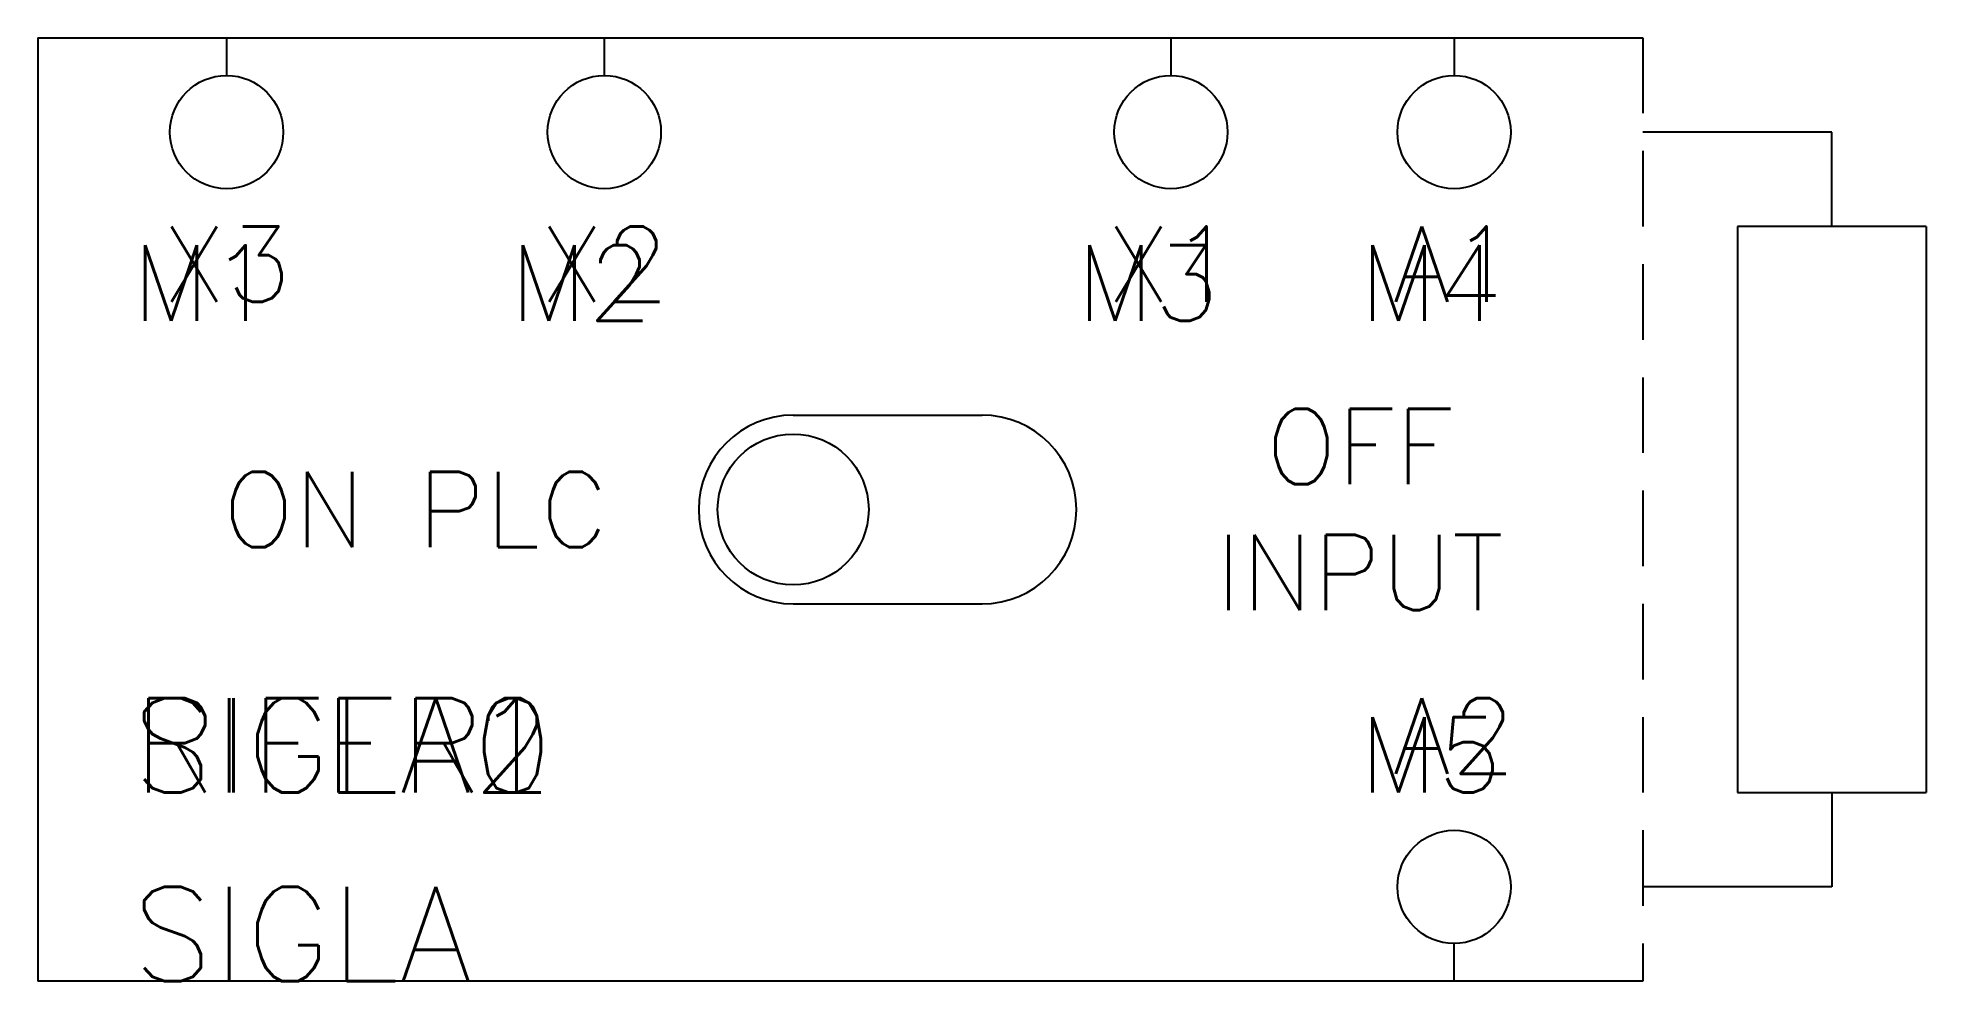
# Model space of a CAD drawing. Extents: x 0 to 50, y 0 to 25.
import ezdxf

# ---------------------------------------------------------------- set-up
doc = ezdxf.new("R2010")
doc.units = 0
doc.header["$LTSCALE"] = 4
doc.linetypes.add('CONTINUA', pattern=[0])
doc.linetypes.add('DASHED', pattern=[0.75, 0.5, -0.25])
doc.layers.get('0').update_dxf_attribs({"linetype": 'CONTINUOUS'})
doc.styles.get("Standard").update_dxf_attribs({"font": 'romans.shx'})

msp = doc.modelspace()

# ---------------------------------------------------------------- linework, layer by layer
at = {"linetype": 'CONTINUA'}
for p, q in [((0, 25), (42.5, 25)), ((0, 25), (0, 0)), ((5, 25), (5, 24)), ((15, 25), (15, 24)), ((30, 25), (30, 24)), ((37.5, 25), (37.5, 24)), ((47.5, 22.5), (42.5, 22.5)), ((47.5, 20), (47.5, 22.5)), ((45, 20), (45, 5)), ((50, 20), (45, 20)), ((50, 20), (50, 5)), ((20, 15), (25, 15)), ((20, 10), (25, 10)), ((45, 5), (50, 5)), ((47.5, 5), (47.5, 2.5)), ((47.5, 2.5), (42.5, 2.5)), ((37.5, 0), (37.5, 1)), ((42.5, 0), (0, 0))]:
    msp.add_line(p, q, dxfattribs=at)
at = {"linetype": 'DASHED'}
msp.add_line((42.5, 25), (42.5, 0), dxfattribs=at)
at = {"linetype": 'CONTINUA'}
for centre, radius in [((5, 22.5), 1.5), ((15, 22.5), 1.5), ((30, 22.5), 1.5), ((37.5, 22.5), 1.5), ((20, 12.5), 2), ((37.5, 2.5), 1.5)]:
    msp.add_circle(centre, radius, dxfattribs=at)
for centre, start, end in [((20, 12.5), 90, 270), ((25, 12.5), 270, 90)]:
    msp.add_arc(centre, 2.5, start, end, dxfattribs=at)

# ---------------------------------------------------------------- texts
at = {"linetype": 'CONTINUA', "char_height": 2, "attachment_point": 5}
for s, insert in [('X3', (5, 19)), ('X2', (15, 19)), ('X1', (30, 19)), ('A1', (37.5, 19)), ('OFF INPUT', (35, 12.5)), ('ON PLC', (10, 12.5)), ('A2', (37.5, 6.5))]:
    msp.add_mtext_dynamic_manual_height_columns(s, width=10, gutter_width=1, heights=[0], dxfattribs=dict(at, insert=insert))
at = {"linetype": 'CONTINUA', "flags": 9}
for tag, p, s, height in [('F1', (5, 25), '', 0.00001), ('F2', (15, 25), '', 0.00001), ('F3', (30, 25), '', 0.00001), ('F4', (37.5, 25), '', 0.00001), ('TIPOSIG', (0, 0), '3', 0.00000001), ('POSIZIONE', (0, 0), '', 0.00000001), ('P-TABELLA', (0, 0), '', 0.00000001), ('T-TABELLA', (0, 0), '', 0.00000001), ('H-TABELLA', (0, 0), '', 0.00000001), ('CODICE', (0, 0), '1xNNN', 0.00000001), ('NOTE1', (0, 0), '', 0.00000001), ('NOTE2', (0, 0), '', 0.00000001), ('F5', (37.5, 0), '', 0.00001)]:
    msp.add_attdef(tag, p, s, height=height, dxfattribs=at)
at = {"color": 4, "linetype": 'CONTINUA', "flags": 8}
for tag, p in [('M1', (2.5, 17.5)), ('M2', (12.5, 17.5)), ('M3', (27.5, 17.5)), ('M4', (35, 17.5)), ('M5', (35, 5))]:
    msp.add_attdef(tag, p, '', height=2, dxfattribs=at)
at = {"color": 3, "linetype": 'CONTINUA'}
for tag, p, s, flags in [('SIGLA0', (2.5, 5), '', 9), ('SIGLA1', (2.5, 5), '', 9), ('SIGLA2', (2.5, 5), '', 9), ('RIFER', (2.5, 5), 'RIFER ?', 8), ('SIGLA', (2.5, 0), 'SIGLA ?', 8)]:
    msp.add_attdef(tag, p, s, height=2.5, dxfattribs=dict(at, flags=flags))

doc.saveas('drawing.dxf')
